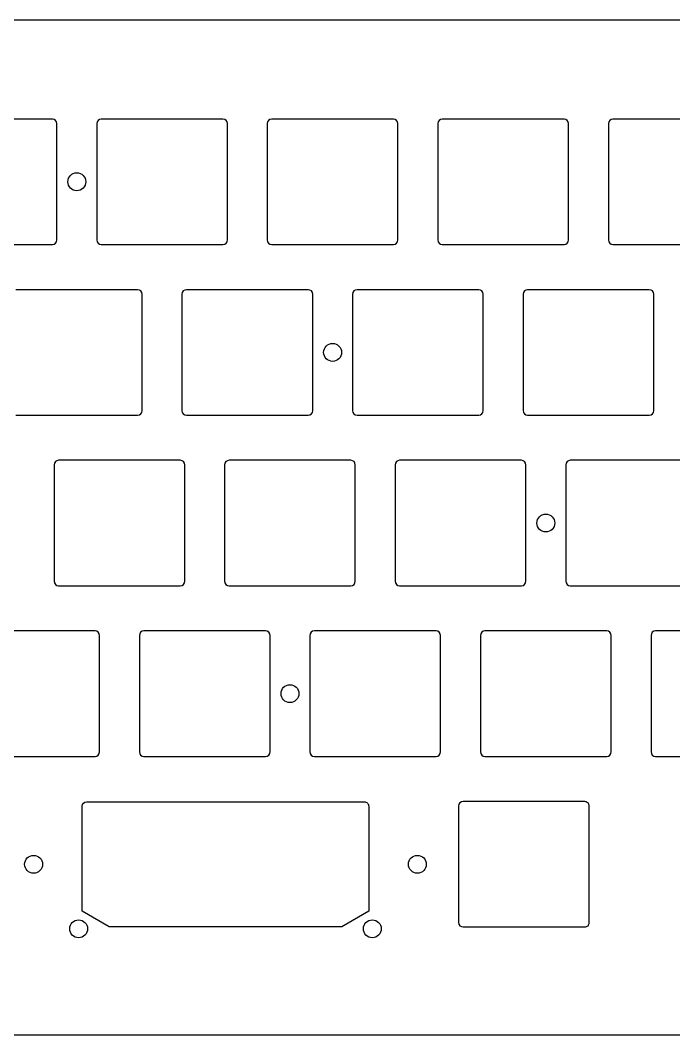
# Model space of a CAD drawing. Header units: millimetres. Extents: x -10 to 277, y -95 to 18.
# Drawn here: x 60.4 to 133.4, y -95.2 to 18 of the extents above; entities that cross this region are included whole.
import ezdxf

# ---------------------------------------------------------------- set-up
doc = ezdxf.new("R2010")
doc.units = ezdxf.units.MM
doc.header["$MEASUREMENT"] = 0
doc.layers.get('0').update_dxf_attribs({"linetype": 'CONTINUOUS'})
doc.layers.add('Edge.Cuts', color=53, linetype='CONTINUOUS')

msp = doc.modelspace()

# ---------------------------------------------------------------- linework, layer by layer
for points in [[(99.34375, -69.725), (99.34375, -81.443), (96.34375, -83.175), (70.34375, -83.175), (67.34375, -81.443), (67.34375, -69.725, -0.4142123908), (67.84375, -69.225), (98.84375, -69.225, -0.4142135624)], [(123.98125, -69.7, 0.4142135624), (123.48125, -69.2), (109.88125, -69.2, 0.4142123908), (109.38125, -69.7), (109.38125, -82.7, 0.4142123908), (109.88125, -83.2), (123.48125, -83.2, 0.4142135624), (123.98125, -82.7)]]:
    msp.add_lwpolyline(points, format="xyb", close=True)
for centre in [(61.9125, -76.2), (104.775, -76.2), (66.94375, -83.4), (99.74375, -83.4)]:
    msp.add_circle(centre, 1)
at = {"layer": 'Edge.Cuts', "linetype": 'Continuous'}
for p, q in [((209.475, 18.026), (57.225, 18.026)), ((64.008916, 7), (50.408916, 7)), ((83.058916, 7), (69.458916, 7)), ((102.108916, 7), (88.508916, 7)), ((121.158916, 7), (107.558916, 7)), ((140.208916, 7), (126.608916, 7)), ((64.508916, -6.5), (64.508916, 6.5)), ((68.958916, 6.5), (68.958916, -6.5)), ((83.558916, -6.5), (83.558916, 6.5)), ((88.008916, 6.5), (88.008916, -6.5)), ((102.608916, -6.5), (102.608916, 6.5)), ((107.058916, 6.5), (107.058916, -6.5)), ((121.658916, -6.5), (121.658916, 6.5)), ((126.108916, 6.5), (126.108916, -6.5)), ((50.408916, -7), (64.008916, -7)), ((69.458916, -7), (83.058916, -7)), ((88.508916, -7), (102.108916, -7)), ((107.558916, -7), (121.158916, -7)), ((126.608916, -7), (140.208916, -7)), ((73.533916, -12.05), (59.933916, -12.05)), ((92.583916, -12.05), (78.983916, -12.05)), ((111.633916, -12.05), (98.033916, -12.05)), ((130.683916, -12.05), (117.083916, -12.05)), ((74.033916, -25.55), (74.033916, -12.55)), ((78.483916, -12.55), (78.483916, -25.55)), ((93.083916, -25.55), (93.083916, -12.55)), ((97.533916, -12.55), (97.533916, -25.55)), ((112.133916, -25.55), (112.133916, -12.55)), ((116.583916, -12.55), (116.583916, -25.55)), ((131.183916, -25.55), (131.183916, -12.55)), ((59.933916, -26.05), (73.533916, -26.05)), ((78.983916, -26.05), (92.583916, -26.05)), ((98.033916, -26.05), (111.633916, -26.05)), ((117.083916, -26.05), (130.683916, -26.05)), ((64.196416, -31.6), (64.196416, -44.6)), ((78.296416, -31.1), (64.696416, -31.1)), ((78.796416, -44.6), (78.796416, -31.6)), ((83.246416, -31.6), (83.246416, -44.6)), ((97.346416, -31.1), (83.746416, -31.1)), ((97.846416, -44.6), (97.846416, -31.6)), ((102.296416, -31.6), (102.296416, -44.6)), ((116.396416, -31.1), (102.796416, -31.1)), ((116.896416, -44.6), (116.896416, -31.6)), ((121.346416, -31.6), (121.346416, -44.6)), ((135.446416, -31.1), (121.846416, -31.1)), ((64.696416, -45.1), (78.296416, -45.1)), ((83.746416, -45.1), (97.346416, -45.1)), ((102.796416, -45.1), (116.396416, -45.1)), ((121.846416, -45.1), (135.446416, -45.1)), ((68.771416, -50.15), (55.171416, -50.15)), ((69.271416, -63.65), (69.271416, -50.65)), ((73.721416, -50.65), (73.721416, -63.65)), ((87.821416, -50.15), (74.221416, -50.15)), ((88.321416, -63.65), (88.321416, -50.65)), ((92.771416, -50.65), (92.771416, -63.65)), ((106.871416, -50.15), (93.271416, -50.15)), ((107.371416, -63.65), (107.371416, -50.65)), ((111.821416, -50.65), (111.821416, -63.65)), ((125.921416, -50.15), (112.321416, -50.15)), ((126.421416, -63.65), (126.421416, -50.65)), ((130.871416, -50.65), (130.871416, -63.65)), ((144.971416, -50.15), (131.371416, -50.15)), ((55.171416, -64.15), (68.771416, -64.15)), ((74.221416, -64.15), (87.821416, -64.15)), ((93.271416, -64.15), (106.871416, -64.15)), ((112.321416, -64.15), (125.921416, -64.15)), ((131.371416, -64.15), (144.971416, -64.15)), ((52.325, -95.226), (214.375, -95.226))]:
    msp.add_line(p, q, dxfattribs=at)
at = {"layer": 'Edge.Cuts'}
for centre in [(66.733916, 0), (95.308916, -19.05), (119.121416, -38.1), (90.546416, -57.15)]:
    msp.add_circle(centre, 1, dxfattribs=at)
for centre, start, end in [((64.008916, 6.5), 0, 90), ((69.458916, 6.5), 90, 180), ((83.058916, 6.5), 0, 90), ((88.508916, 6.5), 90, 180), ((102.108916, 6.5), 0, 90), ((107.558916, 6.5), 90, 180), ((121.158916, 6.5), 0, 90), ((126.608916, 6.5), 90, 180), ((64.008916, -6.5), 270, 0), ((69.458916, -6.5), 180, 270), ((83.058916, -6.5), 270, 0), ((88.508916, -6.5), 180, 270), ((102.108916, -6.5), 270, 0), ((107.558916, -6.5), 180, 270), ((121.158916, -6.5), 270, 0), ((126.608916, -6.5), 180, 270), ((73.533916, -12.55), 0, 90), ((78.983916, -12.55), 90, 180), ((92.583916, -12.55), 0, 90), ((98.033916, -12.55), 90, 180), ((111.633916, -12.55), 0, 90), ((117.083916, -12.55), 90, 180), ((130.683916, -12.55), 0, 90), ((73.533916, -25.55), 270, 0), ((78.983916, -25.55), 180, 270), ((92.583916, -25.55), 270, 0), ((98.033916, -25.55), 180, 270), ((111.633916, -25.55), 270, 0), ((117.083916, -25.55), 180, 270), ((130.683916, -25.55), 270, 0), ((64.696416, -31.6), 90, 180), ((78.296416, -31.6), 0, 90), ((83.746416, -31.6), 90, 180), ((97.346416, -31.6), 0, 90), ((102.796416, -31.6), 90, 180), ((116.396416, -31.6), 0, 90), ((121.846416, -31.6), 90, 180), ((64.696416, -44.6), 180, 270), ((78.296416, -44.6), 270, 0), ((83.746416, -44.6), 180, 270), ((97.346416, -44.6), 270, 0), ((102.796416, -44.6), 180, 270), ((116.396416, -44.6), 270, 0), ((121.846416, -44.6), 180, 270), ((68.771416, -50.65), 0, 90), ((74.221416, -50.65), 90, 180), ((87.821416, -50.65), 0, 90), ((93.271416, -50.65), 90, 180), ((106.871416, -50.65), 0, 90), ((112.321416, -50.65), 90, 180), ((125.921416, -50.65), 0, 90), ((131.371416, -50.65), 90, 180), ((68.771416, -63.65), 270, 0), ((74.221416, -63.65), 180, 270), ((87.821416, -63.65), 270, 0), ((93.271416, -63.65), 180, 270), ((106.871416, -63.65), 270, 0), ((112.321416, -63.65), 180, 270), ((125.921416, -63.65), 270, 0), ((131.371416, -63.65), 180, 270)]:
    msp.add_arc(centre, 0.5, start, end, dxfattribs=at)

doc.saveas('drawing.dxf')
